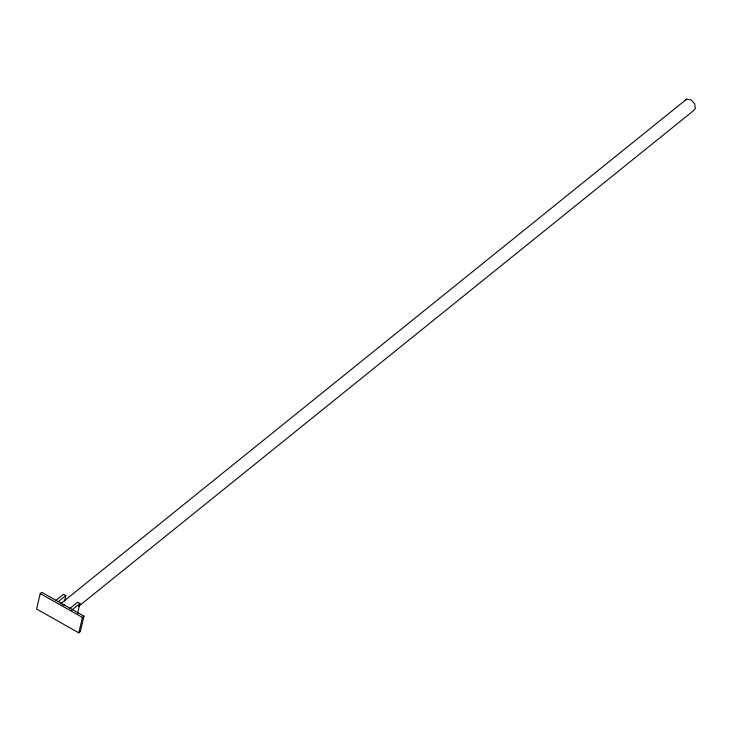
<?xml version="1.0" encoding="UTF-8"?>
<svg xmlns="http://www.w3.org/2000/svg" width="732" height="732" viewBox="0 0 732 732"><rect width="100%" height="100%" fill="white"/><g stroke="black" fill="none" stroke-linecap="round" stroke-linejoin="round"><path stroke-width="1.1" d="M40.242 593.57L36.6 608.997L78.763 632.841L80.319 631.588L83.97 616.161L41.806 592.316L40.242 593.57L82.414 617.424L83.97 616.161M64.553 601.1L65.853 595.592L63.51 594.274L55.87 600.432M77.565 613.462L79.907 603.543L77.565 602.216L69.924 608.384M78.763 632.841L82.414 617.424M685.362 100.568L686.634 99.159L690.999 99.863L694.631 103.688L695.4 108.382L692.856 111.209L78.663 606.297M58.212 601.759L65.853 595.592M60.866 603.58L686.634 99.159M71.416 610.397L79.907 603.543M62.165 604.641L64.343 604.998"/></g></svg>
